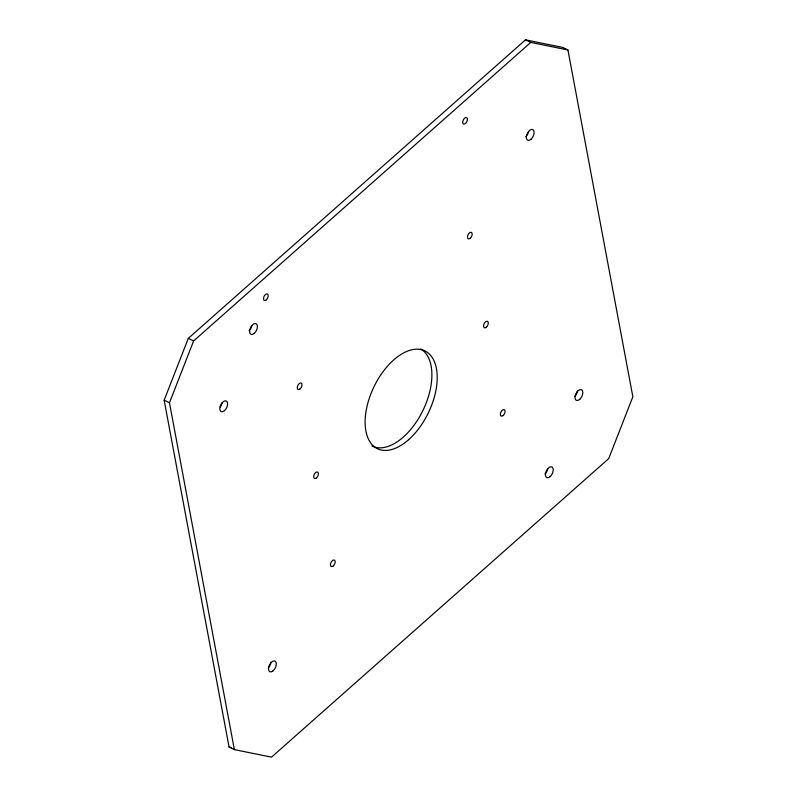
<?xml version="1.0" encoding="UTF-8"?>
<svg xmlns="http://www.w3.org/2000/svg" width="797" height="797" viewBox="0 0 797 797"><rect width="100%" height="100%" fill="white"/><g stroke="black" fill="none" stroke-linecap="round" stroke-linejoin="round"><path stroke-width="1.2" d="M164.152 400.194L188.311 338.366L525.482 39.85L562.632 47.392L567.932 49.972L632.848 396.806L608.689 458.634L271.518 757.15L234.368 749.608L229.068 747.028L164.152 400.194L169.462 402.764L234.368 749.608M169.462 402.764L193.621 340.947L530.792 42.42L567.932 49.972M229.068 747.028L231.459 747.516M525.482 39.85L530.792 42.42M188.311 338.366L193.621 340.947M420.776 348.966A54.345 30.156 -64.1 0 1 422.33 411.69A54.345 30.156 -64.1 0 1 371.91 446.011M577.446 391.098A5.908 3.278 -64.1 0 1 574.826 396.398M528.65 131.555A5.908 3.278 -64.1 0 1 525.741 136.666M270.97 662.118A5.908 3.278 -64.1 0 1 268.559 667.507M222.134 402.933A5.908 3.278 -64.1 0 1 220.181 407.018M251.912 325.664A5.908 3.278 -64.1 0 1 249.003 330.775M547.758 468.925A5.908 3.278 -64.1 0 1 544.849 474.026M550.149 476.596A5.908 3.278 -64.1 0 0 552.251 467.162A5.908 3.278 -64.1 0 0 545.616 473.029A5.908 3.278 -64.1 0 0 550.149 476.596M254.313 333.345A5.908 3.278 -64.1 0 0 256.415 323.901A5.908 3.278 -64.1 0 0 249.77 329.779A5.908 3.278 -64.1 0 0 254.313 333.345M531.041 139.236A5.908 3.278 -64.1 0 0 533.143 129.791A5.908 3.278 -64.1 0 0 526.508 135.669A5.908 3.278 -64.1 0 0 531.041 139.236M272.883 671.014A5.908 3.278 -64.1 0 0 275.523 661.5A5.908 3.278 -64.1 0 0 268.788 666.71A5.908 3.278 -64.1 0 0 272.883 671.014M465.558 123.425A3.547 1.963 -64.1 0 0 466.823 117.767A3.547 1.963 -64.1 0 0 462.838 121.283A3.547 1.963 -64.1 0 0 465.558 123.425M266.318 299.821A3.547 1.963 -64.1 0 0 267.583 294.163A3.547 1.963 -64.1 0 0 263.598 297.689A3.547 1.963 -64.1 0 0 266.318 299.821M408.622 439.675A54.345 30.156 -64.1 0 0 427.949 352.812A54.345 30.156 -64.1 0 0 366.899 406.868A54.345 30.156 -64.1 0 0 408.622 439.675M503.206 415.466A3.547 1.963 -64.1 0 0 504.471 409.797A3.547 1.963 -64.1 0 0 500.486 413.324A3.547 1.963 -64.1 0 0 503.206 415.466M333.295 565.88A3.547 1.963 -64.1 0 0 334.561 560.211A3.547 1.963 -64.1 0 0 330.576 563.738A3.547 1.963 -64.1 0 0 333.295 565.88M316.519 477.861A3.547 1.963 -64.1 0 0 317.774 472.203A3.547 1.963 -64.1 0 0 313.799 475.729A3.547 1.963 -64.1 0 0 316.519 477.861M470.31 238.183A3.547 1.963 -64.1 0 0 471.565 232.525A3.547 1.963 -64.1 0 0 467.58 236.051A3.547 1.963 -64.1 0 0 470.31 238.183M300.13 388.856A3.547 1.963 -64.1 0 0 301.396 383.188A3.547 1.963 -64.1 0 0 297.411 386.714A3.547 1.963 -64.1 0 0 300.13 388.856M486.409 327.139A3.547 1.963 -64.1 0 0 487.664 321.47A3.547 1.963 -64.1 0 0 483.689 324.997A3.547 1.963 -64.1 0 0 486.409 327.139M224.525 410.614A5.908 3.278 -64.1 0 0 226.627 401.17A5.908 3.278 -64.1 0 0 219.992 407.048A5.908 3.278 -64.1 0 0 224.525 410.614M580.136 398.968A5.908 3.278 -64.1 0 0 581.531 389.733A5.908 3.278 -64.1 0 0 575.085 396.378A5.908 3.278 -64.1 0 0 580.136 398.968"/></g></svg>
